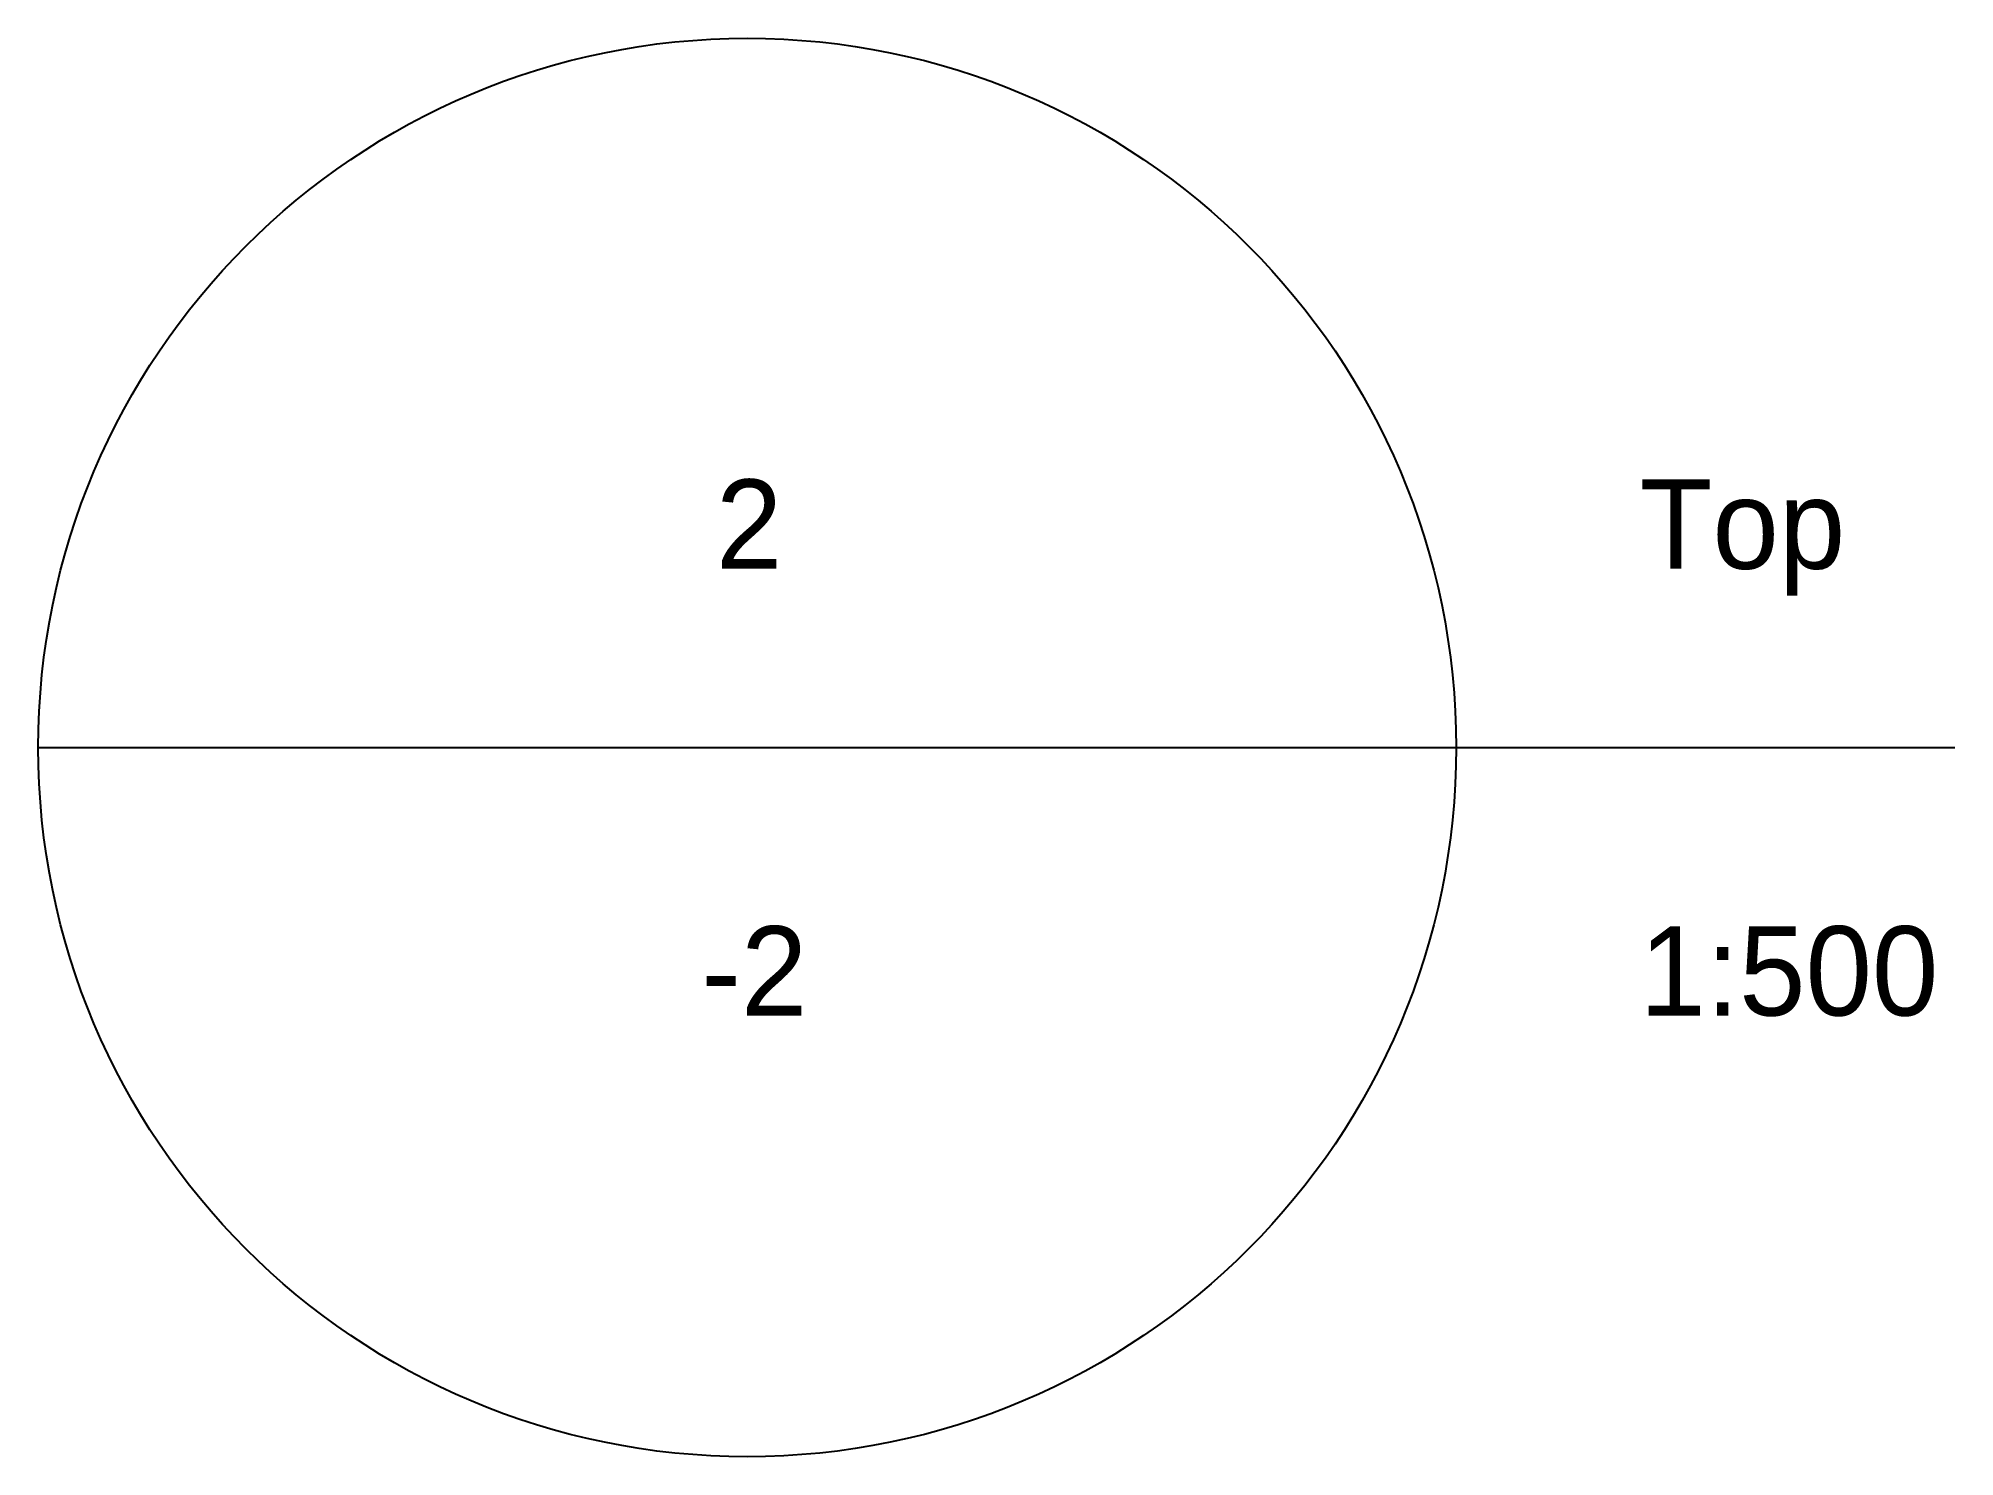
# Model space of a CAD drawing. Extents: x 408 to 433, y -54 to 224.
# Drawn here: x 411.99 to 433.45, y -53.51 to -37.64 of the extents above.
import ezdxf

# ---------------------------------------------------------------- set-up
doc = ezdxf.new("R2010")
doc.units = 0
doc.layers.add('Default', color=7, linetype='Continuous')

msp = doc.modelspace()

# ---------------------------------------------------------------- linework, layer by layer
at = {"layer": 'Default'}
for p, q in [((411.993, -45.575), (427.868, -45.575)), ((420, -45.575), (433.451, -45.575))]:
    msp.add_line(p, q, dxfattribs=at)
msp.add_circle((419.931, -45.575), 7.938, dxfattribs=at)

# ---------------------------------------------------------------- texts
for s, p in [('2', (419.58, -43.575)), ('Top', (429.922, -43.575)), ('-2', (419.416, -48.575)), ('1:500', (429.922, -48.575))]:
    msp.add_text(s, height=1, dxfattribs=at).set_placement(p)

doc.saveas('drawing.dxf')
